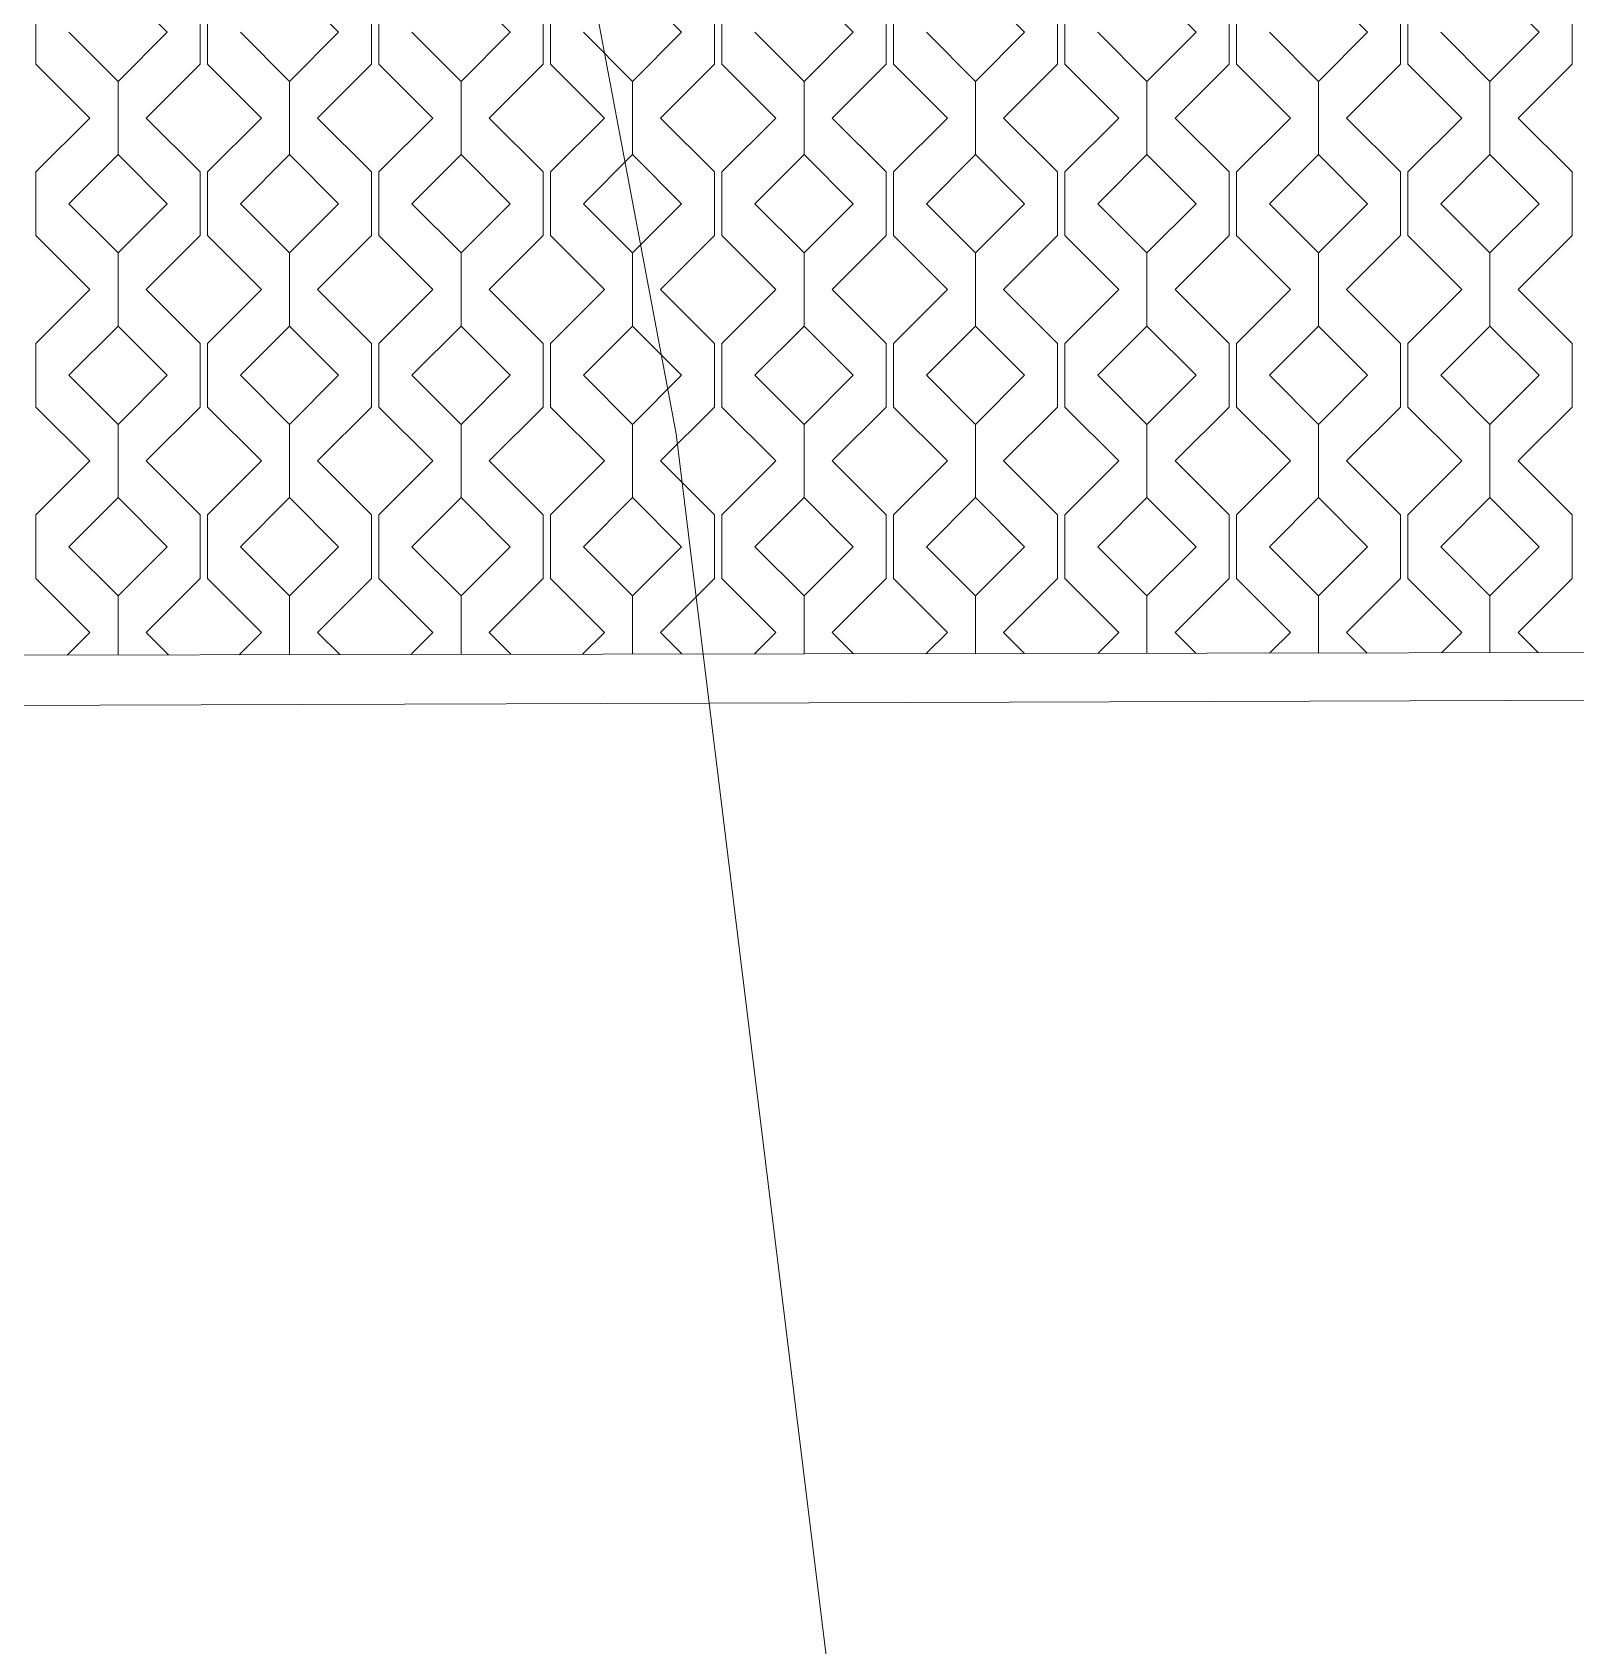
# Model space of a CAD drawing. Header units: millimetres. Extents: x -20794 to 71174, y -103753 to 30644.
# Drawn here: x -833 to 2167, y 9197 to 12333 of the extents above; entities that cross this region are included whole.
import ezdxf

# ---------------------------------------------------------------- set-up
doc = ezdxf.new("R2010")
doc.units = ezdxf.units.MM
doc.header["$MEASUREMENT"] = 0
doc.layers.add('Местность - Рельеф', color=7, linetype='Continuous')
doc.layers.add('Местность - Рельеф_Ном._пера__1', color=7, linetype='Continuous', lineweight=13)
doc.layers.add('Местность - Рельеф_Ном._пера__102', color=7, linetype='Continuous', lineweight=5, true_color=0xcccccc)

# ---------------------------------------------------------------- blocks, each defined once
blk = doc.blocks.new('*X1')
at = {"layer": 'Местность - Рельеф_Ном._пера__102', "color": 254, "linetype": 'Continuous', "lineweight": 5, "true_color": 0xcccccc}
for p, q in [((-666.665835, 12428.7506), (-571.2362, 12333.321)), ((-333.332835, 12428.7506), (-237.9032, 12333.321)), ((0.000165, 12428.7506), (95.4298, 12333.321)), ((333.333165, 12428.7506), (428.7628, 12333.321)), ((666.666165, 12428.7506), (762.0958, 12333.321)), ((999.999165, 12428.7506), (1095.4288, 12333.321)), ((1333.332165, 12428.7506), (1428.7618, 12333.321)), ((1666.665165, 12428.7506), (1762.0948, 12333.321)), ((1999.998165, 12428.7506), (2095.4278, 12333.321)), ((-826.235, 12395.0655), (-826.235, 12333.321)), ((-507.097, 12395.0655), (-507.097, 12333.321)), ((-492.902, 12395.0655), (-492.902, 12333.321)), ((-173.764, 12395.0655), (-173.764, 12333.321)), ((-159.569, 12395.0655), (-159.569, 12333.321)), ((159.569, 12395.0655), (159.569, 12333.321)), ((173.764, 12395.0655), (173.764, 12333.321)), ((492.902, 12395.0655), (492.902, 12333.321)), ((507.097, 12395.0655), (507.097, 12333.321)), ((826.235, 12395.0655), (826.235, 12333.321)), ((840.43, 12395.0655), (840.43, 12333.321)), ((1159.568, 12395.0655), (1159.568, 12333.321)), ((1173.763, 12395.0655), (1173.763, 12333.321)), ((1492.901, 12395.0655), (1492.901, 12333.321)), ((1507.096, 12395.0655), (1507.096, 12333.321)), ((1826.234, 12395.0655), (1826.234, 12333.321)), ((1840.429, 12395.0655), (1840.429, 12333.321)), ((2159.567, 12395.0655), (2159.567, 12333.321)), ((-826.235, 12333.321), (-826.235, 12271.577)), ((-666.666, 12237.892), (-762.095, 12333.321)), ((-571.2364, 12333.321), (-666.666, 12237.892)), ((-507.097, 12333.321), (-507.097, 12271.577)), ((-492.902, 12333.321), (-492.902, 12271.577)), ((-333.333, 12237.892), (-428.762, 12333.321)), ((-237.9034, 12333.321), (-333.333, 12237.892)), ((-173.764, 12333.321), (-173.764, 12271.577)), ((-159.569, 12333.321), (-159.569, 12271.577)), ((0, 12237.892), (-95.429, 12333.321)), ((95.4296, 12333.321), (0, 12237.892)), ((159.569, 12333.321), (159.569, 12271.577)), ((173.764, 12333.321), (173.764, 12271.577)), ((333.333, 12237.892), (237.904, 12333.321)), ((428.7626, 12333.321), (333.333, 12237.892)), ((492.902, 12333.321), (492.902, 12271.577)), ((507.097, 12333.321), (507.097, 12271.577)), ((666.666, 12237.892), (571.237, 12333.321)), ((762.0956, 12333.321), (666.666, 12237.892)), ((826.235, 12333.321), (826.235, 12271.577)), ((840.43, 12333.321), (840.43, 12271.577)), ((999.999, 12237.892), (904.57, 12333.321)), ((1095.4286, 12333.321), (999.999, 12237.892)), ((1159.568, 12333.321), (1159.568, 12271.577)), ((1173.763, 12333.321), (1173.763, 12271.577)), ((1333.332, 12237.892), (1237.903, 12333.321)), ((1428.7616, 12333.321), (1333.332, 12237.892)), ((1492.901, 12333.321), (1492.901, 12271.577)), ((1507.096, 12333.321), (1507.096, 12271.577)), ((1666.665, 12237.892), (1571.236, 12333.321)), ((1762.0946, 12333.321), (1666.665, 12237.892)), ((1826.234, 12333.321), (1826.234, 12271.577)), ((1840.429, 12333.321), (1840.429, 12271.577)), ((1999.998, 12237.892), (1904.569, 12333.321)), ((2095.4276, 12333.321), (1999.998, 12237.892)), ((2159.567, 12333.321), (2159.567, 12271.577)), ((-721.313, 12166.655), (-826.235, 12271.577)), ((-507.097, 12271.577), (-612.0191, 12166.655)), ((-387.98, 12166.655), (-492.902, 12271.577)), ((-173.764, 12271.577), (-278.6861, 12166.655)), ((-54.647, 12166.655), (-159.569, 12271.577)), ((159.569, 12271.577), (54.6469, 12166.655)), ((278.686, 12166.655), (173.764, 12271.577)), ((492.902, 12271.577), (387.9799, 12166.655)), ((612.019, 12166.655), (507.097, 12271.577)), ((826.235, 12271.577), (721.3129, 12166.655)), ((945.352, 12166.655), (840.43, 12271.577)), ((1159.568, 12271.577), (1054.6459, 12166.655)), ((1278.685, 12166.655), (1173.763, 12271.577)), ((1492.901, 12271.577), (1387.9789, 12166.655)), ((1612.018, 12166.655), (1507.096, 12271.577)), ((1826.234, 12271.577), (1721.3119, 12166.655)), ((1945.351, 12166.655), (1840.429, 12271.577)), ((2159.567, 12271.577), (2054.6449, 12166.655)), ((-666.666, 12095.4176), (-666.666, 12237.892)), ((-666.665835, 12237.892), (-666.665835, 12095.4176)), ((-333.333, 12095.4176), (-333.333, 12237.892)), ((-333.332835, 12237.892), (-333.332835, 12095.4176)), ((0, 12095.4176), (0, 12237.892)), ((0.000165, 12237.892), (0.000165, 12095.4176)), ((333.333, 12095.4176), (333.333, 12237.892)), ((333.333165, 12237.892), (333.333165, 12095.4176)), ((666.666, 12095.4176), (666.666, 12237.892)), ((666.666165, 12237.892), (666.666165, 12095.4176)), ((999.999, 12095.4176), (999.999, 12237.892)), ((999.999165, 12237.892), (999.999165, 12095.4176)), ((1333.332, 12095.4176), (1333.332, 12237.892)), ((1333.332165, 12237.892), (1333.332165, 12095.4176)), ((1666.665, 12095.4176), (1666.665, 12237.892)), ((1666.665165, 12237.892), (1666.665165, 12095.4176)), ((1999.998, 12095.4176), (1999.998, 12237.892)), ((1999.998165, 12237.892), (1999.998165, 12095.4176)), ((-826.235, 12061.7325), (-721.313, 12166.655)), ((-612.0191, 12166.655), (-507.097, 12061.7325)), ((-492.902, 12061.7325), (-387.98, 12166.655)), ((-278.6861, 12166.655), (-173.764, 12061.7325)), ((-159.569, 12061.7325), (-54.647, 12166.655)), ((54.6469, 12166.655), (159.569, 12061.7325)), ((173.764, 12061.7325), (278.686, 12166.655)), ((387.9799, 12166.655), (492.902, 12061.7325)), ((507.097, 12061.7325), (612.019, 12166.655)), ((721.3129, 12166.655), (826.235, 12061.7325)), ((840.43, 12061.7325), (945.352, 12166.655)), ((1054.6459, 12166.655), (1159.568, 12061.7325)), ((1173.763, 12061.7325), (1278.685, 12166.655)), ((1387.9789, 12166.655), (1492.901, 12061.7325)), ((1507.096, 12061.7325), (1612.018, 12166.655)), ((1721.3119, 12166.655), (1826.234, 12061.7325)), ((1840.429, 12061.7325), (1945.351, 12166.655)), ((2054.6449, 12166.655), (2159.567, 12061.7325)), ((-762.095, 11999.988165), (-666.666, 12095.4178)), ((-666.665835, 12095.4176), (-571.2362, 11999.988)), ((-428.762, 11999.988165), (-333.333, 12095.4178)), ((-333.332835, 12095.4176), (-237.9032, 11999.988)), ((-95.429, 11999.988165), (0, 12095.4178)), ((0.000165, 12095.4176), (95.4298, 11999.988)), ((237.904, 11999.988165), (333.333, 12095.4178)), ((333.333165, 12095.4176), (428.7628, 11999.988)), ((571.237, 11999.988165), (666.666, 12095.4178)), ((666.666165, 12095.4176), (762.0958, 11999.988)), ((904.57, 11999.988165), (999.999, 12095.4178)), ((999.999165, 12095.4176), (1095.4288, 11999.988)), ((1237.903, 11999.988165), (1333.332, 12095.4178)), ((1333.332165, 12095.4176), (1428.7618, 11999.988)), ((1571.236, 11999.988165), (1666.665, 12095.4178)), ((1666.665165, 12095.4176), (1762.0948, 11999.988)), ((1904.569, 11999.988165), (1999.998, 12095.4178)), ((1999.998165, 12095.4176), (2095.4278, 11999.988)), ((-826.235, 12061.7325), (-826.235, 11999.988)), ((-507.097, 12061.7325), (-507.097, 11999.988)), ((-492.902, 12061.7325), (-492.902, 11999.988)), ((-173.764, 12061.7325), (-173.764, 11999.988)), ((-159.569, 12061.7325), (-159.569, 11999.988)), ((159.569, 12061.7325), (159.569, 11999.988)), ((173.764, 12061.7325), (173.764, 11999.988)), ((492.902, 12061.7325), (492.902, 11999.988)), ((507.097, 12061.7325), (507.097, 11999.988)), ((826.235, 12061.7325), (826.235, 11999.988)), ((840.43, 12061.7325), (840.43, 11999.988)), ((1159.568, 12061.7325), (1159.568, 11999.988)), ((1173.763, 12061.7325), (1173.763, 11999.988)), ((1492.901, 12061.7325), (1492.901, 11999.988)), ((1507.096, 12061.7325), (1507.096, 11999.988)), ((1826.234, 12061.7325), (1826.234, 11999.988)), ((1840.429, 12061.7325), (1840.429, 11999.988)), ((2159.567, 12061.7325), (2159.567, 11999.988)), ((-826.235, 11999.988), (-826.235, 11938.244)), ((-666.666, 11904.559), (-762.095, 11999.988)), ((-571.2364, 11999.988), (-666.666, 11904.559)), ((-507.097, 11999.988), (-507.097, 11938.244)), ((-492.902, 11999.988), (-492.902, 11938.244)), ((-333.333, 11904.559), (-428.762, 11999.988)), ((-237.9034, 11999.988), (-333.333, 11904.559)), ((-173.764, 11999.988), (-173.764, 11938.244)), ((-159.569, 11999.988), (-159.569, 11938.244)), ((0, 11904.559), (-95.429, 11999.988)), ((95.4296, 11999.988), (0, 11904.559)), ((159.569, 11999.988), (159.569, 11938.244)), ((173.764, 11999.988), (173.764, 11938.244)), ((333.333, 11904.559), (237.904, 11999.988)), ((428.7626, 11999.988), (333.333, 11904.559)), ((492.902, 11999.988), (492.902, 11938.244)), ((507.097, 11999.988), (507.097, 11938.244)), ((666.666, 11904.559), (571.237, 11999.988)), ((762.0956, 11999.988), (666.666, 11904.559)), ((826.235, 11999.988), (826.235, 11938.244)), ((840.43, 11999.988), (840.43, 11938.244)), ((999.999, 11904.559), (904.57, 11999.988)), ((1095.4286, 11999.988), (999.999, 11904.559)), ((1159.568, 11999.988), (1159.568, 11938.244)), ((1173.763, 11999.988), (1173.763, 11938.244)), ((1333.332, 11904.559), (1237.903, 11999.988)), ((1428.7616, 11999.988), (1333.332, 11904.559)), ((1492.901, 11999.988), (1492.901, 11938.244)), ((1507.096, 11999.988), (1507.096, 11938.244)), ((1666.665, 11904.559), (1571.236, 11999.988)), ((1762.0946, 11999.988), (1666.665, 11904.559)), ((1826.234, 11999.988), (1826.234, 11938.244)), ((1840.429, 11999.988), (1840.429, 11938.244)), ((1999.998, 11904.559), (1904.569, 11999.988)), ((2095.4276, 11999.988), (1999.998, 11904.559)), ((2159.567, 11999.988), (2159.567, 11938.244)), ((-721.313, 11833.322), (-826.235, 11938.244)), ((-507.097, 11938.244), (-612.0191, 11833.322)), ((-387.98, 11833.322), (-492.902, 11938.244)), ((-173.764, 11938.244), (-278.6861, 11833.322)), ((-54.647, 11833.322), (-159.569, 11938.244)), ((159.569, 11938.244), (54.6469, 11833.322)), ((278.686, 11833.322), (173.764, 11938.244)), ((492.902, 11938.244), (387.9799, 11833.322)), ((612.019, 11833.322), (507.097, 11938.244)), ((826.235, 11938.244), (721.3129, 11833.322)), ((945.352, 11833.322), (840.43, 11938.244)), ((1159.568, 11938.244), (1054.6459, 11833.322)), ((1278.685, 11833.322), (1173.763, 11938.244)), ((1492.901, 11938.244), (1387.9789, 11833.322)), ((1612.018, 11833.322), (1507.096, 11938.244)), ((1826.234, 11938.244), (1721.3119, 11833.322)), ((1945.351, 11833.322), (1840.429, 11938.244)), ((2159.567, 11938.244), (2054.6449, 11833.322)), ((-666.666, 11762.0846), (-666.666, 11904.559)), ((-666.665835, 11904.559), (-666.665835, 11762.0846)), ((-333.333, 11762.0846), (-333.333, 11904.559)), ((-333.332835, 11904.559), (-333.332835, 11762.0846)), ((0, 11762.0846), (0, 11904.559)), ((0.000165, 11904.559), (0.000165, 11762.0846)), ((333.333, 11762.0846), (333.333, 11904.559)), ((333.333165, 11904.559), (333.333165, 11762.0846)), ((666.666, 11762.0846), (666.666, 11904.559)), ((666.666165, 11904.559), (666.666165, 11762.0846)), ((999.999, 11762.0846), (999.999, 11904.559)), ((999.999165, 11904.559), (999.999165, 11762.0846)), ((1333.332, 11762.0846), (1333.332, 11904.559)), ((1333.332165, 11904.559), (1333.332165, 11762.0846)), ((1666.665, 11762.0846), (1666.665, 11904.559)), ((1666.665165, 11904.559), (1666.665165, 11762.0846)), ((1999.998, 11762.0846), (1999.998, 11904.559)), ((1999.998165, 11904.559), (1999.998165, 11762.0846)), ((-826.235, 11728.3995), (-721.313, 11833.322)), ((-612.0191, 11833.322), (-507.097, 11728.3995)), ((-492.902, 11728.3995), (-387.98, 11833.322)), ((-278.6861, 11833.322), (-173.764, 11728.3995)), ((-159.569, 11728.3995), (-54.647, 11833.322)), ((54.6469, 11833.322), (159.569, 11728.3995)), ((173.764, 11728.3995), (278.686, 11833.322)), ((387.9799, 11833.322), (492.902, 11728.3995)), ((507.097, 11728.3995), (612.019, 11833.322)), ((721.3129, 11833.322), (826.235, 11728.3995)), ((840.43, 11728.3995), (945.352, 11833.322)), ((1054.6459, 11833.322), (1159.568, 11728.3995)), ((1173.763, 11728.3995), (1278.685, 11833.322)), ((1387.9789, 11833.322), (1492.901, 11728.3995)), ((1507.096, 11728.3995), (1612.018, 11833.322)), ((1721.3119, 11833.322), (1826.234, 11728.3995)), ((1840.429, 11728.3995), (1945.351, 11833.322)), ((2054.6449, 11833.322), (2159.567, 11728.3995)), ((-762.095, 11666.655165), (-666.666, 11762.0848)), ((-666.665835, 11762.0846), (-571.2362, 11666.655)), ((-428.762, 11666.655165), (-333.333, 11762.0848)), ((-333.332835, 11762.0846), (-237.9032, 11666.655)), ((-95.429, 11666.655165), (0, 11762.0848)), ((0.000165, 11762.0846), (95.4298, 11666.655)), ((237.904, 11666.655165), (333.333, 11762.0848)), ((333.333165, 11762.0846), (428.7628, 11666.655)), ((571.237, 11666.655165), (666.666, 11762.0848)), ((666.666165, 11762.0846), (762.0958, 11666.655)), ((904.57, 11666.655165), (999.999, 11762.0848)), ((999.999165, 11762.0846), (1095.4288, 11666.655)), ((1237.903, 11666.655165), (1333.332, 11762.0848)), ((1333.332165, 11762.0846), (1428.7618, 11666.655)), ((1571.236, 11666.655165), (1666.665, 11762.0848)), ((1666.665165, 11762.0846), (1762.0948, 11666.655)), ((1904.569, 11666.655165), (1999.998, 11762.0848)), ((1999.998165, 11762.0846), (2095.4278, 11666.655)), ((-826.235, 11728.3995), (-826.235, 11666.655)), ((-507.097, 11728.3995), (-507.097, 11666.655)), ((-492.902, 11728.3995), (-492.902, 11666.655)), ((-173.764, 11728.3995), (-173.764, 11666.655)), ((-159.569, 11728.3995), (-159.569, 11666.655)), ((159.569, 11728.3995), (159.569, 11666.655)), ((173.764, 11728.3995), (173.764, 11666.655)), ((492.902, 11728.3995), (492.902, 11666.655)), ((507.097, 11728.3995), (507.097, 11666.655)), ((826.235, 11728.3995), (826.235, 11666.655)), ((840.43, 11728.3995), (840.43, 11666.655)), ((1159.568, 11728.3995), (1159.568, 11666.655)), ((1173.763, 11728.3995), (1173.763, 11666.655)), ((1492.901, 11728.3995), (1492.901, 11666.655)), ((1507.096, 11728.3995), (1507.096, 11666.655)), ((1826.234, 11728.3995), (1826.234, 11666.655)), ((1840.429, 11728.3995), (1840.429, 11666.655)), ((2159.567, 11728.3995), (2159.567, 11666.655)), ((-826.235, 11666.655), (-826.235, 11604.911)), ((-666.666, 11571.226), (-762.095, 11666.655)), ((-571.2364, 11666.655), (-666.666, 11571.226)), ((-507.097, 11666.655), (-507.097, 11604.911)), ((-492.902, 11666.655), (-492.902, 11604.911)), ((-333.333, 11571.226), (-428.762, 11666.655)), ((-237.9034, 11666.655), (-333.333, 11571.226)), ((-173.764, 11666.655), (-173.764, 11604.911)), ((-159.569, 11666.655), (-159.569, 11604.911)), ((0, 11571.226), (-95.429, 11666.655)), ((95.4296, 11666.655), (0, 11571.226)), ((159.569, 11666.655), (159.569, 11604.911)), ((173.764, 11666.655), (173.764, 11604.911)), ((333.333, 11571.226), (237.904, 11666.655)), ((428.7626, 11666.655), (333.333, 11571.226)), ((492.902, 11666.655), (492.902, 11604.911)), ((507.097, 11666.655), (507.097, 11604.911)), ((666.666, 11571.226), (571.237, 11666.655)), ((762.0956, 11666.655), (666.666, 11571.226)), ((826.235, 11666.655), (826.235, 11604.911)), ((840.43, 11666.655), (840.43, 11604.911)), ((999.999, 11571.226), (904.57, 11666.655)), ((1095.4286, 11666.655), (999.999, 11571.226)), ((1159.568, 11666.655), (1159.568, 11604.911)), ((1173.763, 11666.655), (1173.763, 11604.911)), ((1333.332, 11571.226), (1237.903, 11666.655)), ((1428.7616, 11666.655), (1333.332, 11571.226)), ((1492.901, 11666.655), (1492.901, 11604.911)), ((1507.096, 11666.655), (1507.096, 11604.911)), ((1666.665, 11571.226), (1571.236, 11666.655)), ((1762.0946, 11666.655), (1666.665, 11571.226)), ((1826.234, 11666.655), (1826.234, 11604.911)), ((1840.429, 11666.655), (1840.429, 11604.911)), ((1999.998, 11571.226), (1904.569, 11666.655)), ((2095.4276, 11666.655), (1999.998, 11571.226)), ((2159.567, 11666.655), (2159.567, 11604.911)), ((-721.313, 11499.989), (-826.235, 11604.911)), ((-507.097, 11604.911), (-612.0191, 11499.989)), ((-387.98, 11499.989), (-492.902, 11604.911)), ((-173.764, 11604.911), (-278.6861, 11499.989)), ((-54.647, 11499.989), (-159.569, 11604.911)), ((159.569, 11604.911), (54.6469, 11499.989)), ((278.686, 11499.989), (173.764, 11604.911)), ((492.902, 11604.911), (387.9799, 11499.989)), ((612.019, 11499.989), (507.097, 11604.911)), ((826.235, 11604.911), (721.3129, 11499.989)), ((945.352, 11499.989), (840.43, 11604.911)), ((1159.568, 11604.911), (1054.6459, 11499.989)), ((1278.685, 11499.989), (1173.763, 11604.911)), ((1492.901, 11604.911), (1387.9789, 11499.989)), ((1612.018, 11499.989), (1507.096, 11604.911)), ((1826.234, 11604.911), (1721.3119, 11499.989)), ((1945.351, 11499.989), (1840.429, 11604.911)), ((2159.567, 11604.911), (2054.6449, 11499.989)), ((-666.666, 11428.7516), (-666.666, 11571.226)), ((-666.665835, 11571.226), (-666.665835, 11428.7516)), ((-333.333, 11428.7516), (-333.333, 11571.226)), ((-333.332835, 11571.226), (-333.332835, 11428.7516)), ((0, 11428.7516), (0, 11571.226)), ((0.000165, 11571.226), (0.000165, 11428.7516)), ((333.333, 11428.7516), (333.333, 11571.226)), ((333.333165, 11571.226), (333.333165, 11428.7516)), ((666.666, 11428.7516), (666.666, 11571.226)), ((666.666165, 11571.226), (666.666165, 11428.7516)), ((999.999, 11428.7516), (999.999, 11571.226)), ((999.999165, 11571.226), (999.999165, 11428.7516)), ((1333.332, 11428.7516), (1333.332, 11571.226)), ((1333.332165, 11571.226), (1333.332165, 11428.7516)), ((1666.665, 11428.7516), (1666.665, 11571.226)), ((1666.665165, 11571.226), (1666.665165, 11428.7516)), ((1999.998, 11428.7516), (1999.998, 11571.226)), ((1999.998165, 11571.226), (1999.998165, 11428.7516)), ((-826.235, 11395.0665), (-721.313, 11499.989)), ((-612.0191, 11499.989), (-507.097, 11395.0665)), ((-492.902, 11395.0665), (-387.98, 11499.989)), ((-278.6861, 11499.989), (-173.764, 11395.0665)), ((-159.569, 11395.0665), (-54.647, 11499.989)), ((54.6469, 11499.989), (159.569, 11395.0665)), ((173.764, 11395.0665), (278.686, 11499.989)), ((387.9799, 11499.989), (492.902, 11395.0665)), ((507.097, 11395.0665), (612.019, 11499.989)), ((721.3129, 11499.989), (826.235, 11395.0665)), ((840.43, 11395.0665), (945.352, 11499.989)), ((1054.6459, 11499.989), (1159.568, 11395.0665)), ((1173.763, 11395.0665), (1278.685, 11499.989)), ((1387.9789, 11499.989), (1492.901, 11395.0665)), ((1507.096, 11395.0665), (1612.018, 11499.989)), ((1721.3119, 11499.989), (1826.234, 11395.0665)), ((1840.429, 11395.0665), (1945.351, 11499.989)), ((2054.6449, 11499.989), (2159.567, 11395.0665)), ((-762.095, 11333.322165), (-666.666, 11428.7518)), ((-666.665835, 11428.7516), (-571.2362, 11333.322)), ((-428.762, 11333.322165), (-333.333, 11428.7518)), ((-333.332835, 11428.7516), (-237.9032, 11333.322)), ((-95.429, 11333.322165), (0, 11428.7518)), ((0.000165, 11428.7516), (95.4298, 11333.322)), ((237.904, 11333.322165), (333.333, 11428.7518)), ((333.333165, 11428.7516), (428.7628, 11333.322)), ((571.237, 11333.322165), (666.666, 11428.7518)), ((666.666165, 11428.7516), (762.0958, 11333.322)), ((904.57, 11333.322165), (999.999, 11428.7518)), ((999.999165, 11428.7516), (1095.4288, 11333.322)), ((1237.903, 11333.322165), (1333.332, 11428.7518)), ((1333.332165, 11428.7516), (1428.7618, 11333.322)), ((1571.236, 11333.322165), (1666.665, 11428.7518)), ((1666.665165, 11428.7516), (1762.0948, 11333.322)), ((1904.569, 11333.322165), (1999.998, 11428.7518)), ((1999.998165, 11428.7516), (2095.4278, 11333.322)), ((-826.235, 11395.0665), (-826.235, 11333.322)), ((-507.097, 11395.0665), (-507.097, 11333.322)), ((-492.902, 11395.0665), (-492.902, 11333.322)), ((-173.764, 11395.0665), (-173.764, 11333.322)), ((-159.569, 11395.0665), (-159.569, 11333.322)), ((159.569, 11395.0665), (159.569, 11333.322)), ((173.764, 11395.0665), (173.764, 11333.322)), ((492.902, 11395.0665), (492.902, 11333.322)), ((507.097, 11395.0665), (507.097, 11333.322)), ((826.235, 11395.0665), (826.235, 11333.322)), ((840.43, 11395.0665), (840.43, 11333.322)), ((1159.568, 11395.0665), (1159.568, 11333.322)), ((1173.763, 11395.0665), (1173.763, 11333.322)), ((1492.901, 11395.0665), (1492.901, 11333.322)), ((1507.096, 11395.0665), (1507.096, 11333.322)), ((1826.234, 11395.0665), (1826.234, 11333.322)), ((1840.429, 11395.0665), (1840.429, 11333.322)), ((2159.567, 11395.0665), (2159.567, 11333.322)), ((-826.235, 11333.322), (-826.235, 11271.578)), ((-666.666, 11237.893), (-762.095, 11333.322)), ((-571.2364, 11333.322), (-666.666, 11237.893)), ((-507.097, 11333.322), (-507.097, 11271.578)), ((-492.902, 11333.322), (-492.902, 11271.578)), ((-333.333, 11237.893), (-428.762, 11333.322)), ((-237.9034, 11333.322), (-333.333, 11237.893)), ((-173.764, 11333.322), (-173.764, 11271.578)), ((-159.569, 11333.322), (-159.569, 11271.578)), ((0, 11237.893), (-95.429, 11333.322)), ((95.4296, 11333.322), (0, 11237.893)), ((159.569, 11333.322), (159.569, 11271.578)), ((173.764, 11333.322), (173.764, 11271.578)), ((333.333, 11237.893), (237.904, 11333.322)), ((428.7626, 11333.322), (333.333, 11237.893)), ((492.902, 11333.322), (492.902, 11271.578)), ((507.097, 11333.322), (507.097, 11271.578)), ((666.666, 11237.893), (571.237, 11333.322)), ((762.0956, 11333.322), (666.666, 11237.893)), ((826.235, 11333.322), (826.235, 11271.578)), ((840.43, 11333.322), (840.43, 11271.578)), ((999.999, 11237.893), (904.57, 11333.322)), ((1095.4286, 11333.322), (999.999, 11237.893)), ((1159.568, 11333.322), (1159.568, 11271.578)), ((1173.763, 11333.322), (1173.763, 11271.578)), ((1333.332, 11237.893), (1237.903, 11333.322)), ((1428.7616, 11333.322), (1333.332, 11237.893)), ((1492.901, 11333.322), (1492.901, 11271.578)), ((1507.096, 11333.322), (1507.096, 11271.578)), ((1666.665, 11237.893), (1571.236, 11333.322)), ((1762.0946, 11333.322), (1666.665, 11237.893)), ((1826.234, 11333.322), (1826.234, 11271.578)), ((1840.429, 11333.322), (1840.429, 11271.578)), ((1999.998, 11237.893), (1904.569, 11333.322)), ((2095.4276, 11333.322), (1999.998, 11237.893)), ((2159.567, 11333.322), (2159.567, 11271.578)), ((-721.313, 11166.656), (-826.235, 11271.578)), ((-507.097, 11271.578), (-612.0191, 11166.656)), ((-387.98, 11166.656), (-492.902, 11271.578)), ((-173.764, 11271.578), (-278.6861, 11166.656)), ((-54.647, 11166.656), (-159.569, 11271.578)), ((159.569, 11271.578), (54.6469, 11166.656)), ((278.686, 11166.656), (173.764, 11271.578)), ((492.902, 11271.578), (387.9799, 11166.656)), ((612.019, 11166.656), (507.097, 11271.578)), ((826.235, 11271.578), (721.3129, 11166.656)), ((945.352, 11166.656), (840.43, 11271.578)), ((1159.568, 11271.578), (1054.6459, 11166.656)), ((1278.685, 11166.656), (1173.763, 11271.578)), ((1492.901, 11271.578), (1387.9789, 11166.656)), ((1612.018, 11166.656), (1507.096, 11271.578)), ((1826.234, 11271.578), (1721.3119, 11166.656)), ((1945.351, 11166.656), (1840.429, 11271.578)), ((2159.567, 11271.578), (2054.6449, 11166.656)), ((-666.666, 11122.817797), (-666.666, 11237.893)), ((-666.665835, 11237.893), (-666.665835, 11122.817797)), ((-333.333, 11123.409737), (-333.333, 11237.893)), ((-333.332835, 11237.893), (-333.332835, 11123.409737)), ((0, 11124.001677), (0, 11237.893)), ((0.000165, 11237.893), (0.000165, 11124.001677)), ((333.333, 11124.593617), (333.333, 11237.893)), ((333.333165, 11237.893), (333.333165, 11124.593617)), ((666.666, 11125.185557), (666.666, 11237.893)), ((666.666165, 11237.893), (666.666165, 11125.185557)), ((999.999, 11125.777497), (999.999, 11237.893)), ((999.999165, 11237.893), (999.999165, 11125.777498)), ((1333.332, 11126.369437), (1333.332, 11237.893)), ((1333.332165, 11237.893), (1333.332165, 11126.369438)), ((1666.665, 11126.961377), (1666.665, 11237.893)), ((1666.665165, 11237.893), (1666.665165, 11126.961378)), ((1999.998, 11127.553318), (1999.998, 11237.893)), ((1999.998165, 11237.893), (1999.998165, 11127.553318)), ((-765.326196, 11122.642594), (-721.313, 11166.656)), ((-612.0191, 11166.656), (-568.355645, 11122.992379)), ((-431.400206, 11123.235587), (-387.98, 11166.656)), ((-278.6861, 11166.656), (-235.613533, 11123.583269)), ((-97.474216, 11123.82858), (-54.647, 11166.656)), ((54.6469, 11166.656), (97.128578, 11124.17416)), ((236.451775, 11124.421573), (278.686, 11166.656)), ((387.9799, 11166.656), (429.870689, 11124.765051)), ((570.377765, 11125.014566), (612.019, 11166.656)), ((721.3129, 11166.656), (762.612801, 11125.355942)), ((904.303755, 11125.60756), (945.352, 11166.656)), ((1054.6459, 11166.656), (1095.354912, 11125.946832)), ((1238.229745, 11126.200553), (1278.685, 11166.656)), ((1387.9789, 11166.656), (1428.097024, 11126.537723)), ((1572.155736, 11126.793546), (1612.018, 11166.656)), ((1721.3119, 11166.656), (1760.839135, 11127.128614)), ((1906.081726, 11127.386539), (1945.351, 11166.656)), ((2054.6449, 11166.656), (2093.581247, 11127.719505))]:
    blk.add_line(p, q, dxfattribs=at)

msp = doc.modelspace()

# ---------------------------------------------------------------- linework, layer by layer
at = {"layer": 'Местность - Рельеф_Ном._пера__1', "color": 7, "linetype": 'Continuous', "lineweight": 13}
for p, q in [((-447.9, 16156.3), (418.4, 11552.5)), ((418.4, 11552.5), (482.6, 11029.4)), ((482.6, 11029.4), (9718.6, 11060.6)), ((-2361, 11019.8), (482.6, 11029.4)), ((1179, 5359.6), (482.6, 11029.4))]:
    msp.add_line(p, q, dxfattribs=at)
at = {"layer": 'Местность - Рельеф_Ном._пера__1', "color": 7, "linetype": 'Continuous', "lineweight": 13, "flags": 128}
msp.add_lwpolyline([(-11201.1, 19480.6), (-10280.5, 16777.1), (-8555.3, 10806.7), (-6432.9, 10898.4), (-2247.8, 10663.4), (-2362.6, 10919.8), (-2361.2, 11119.8), (21278.3, 11161.8), (21278.3, 12068.3), (24747.6, 12068.3), (24747.6, 11768.3), (31807.4, 11768.3), (31907.6, 14903.8), (32137.3, 18525.9), (31420.5, 18676.8), (31076.4, 18711.5), (29894.8, 18811.1), (28679.4, 18877), (24956.4, 18963), (17007.1, 19022.9), (8149.7, 19232.4), (-1518.8, 19397.4)], close=True, dxfattribs=at)

# ---------------------------------------------------------------- block references
at = {"layer": 'Местность - Рельеф', "color": 7, "lineweight": 13}
msp.add_blockref('*X1', (0, 0), dxfattribs=at)

doc.saveas('drawing.dxf')
